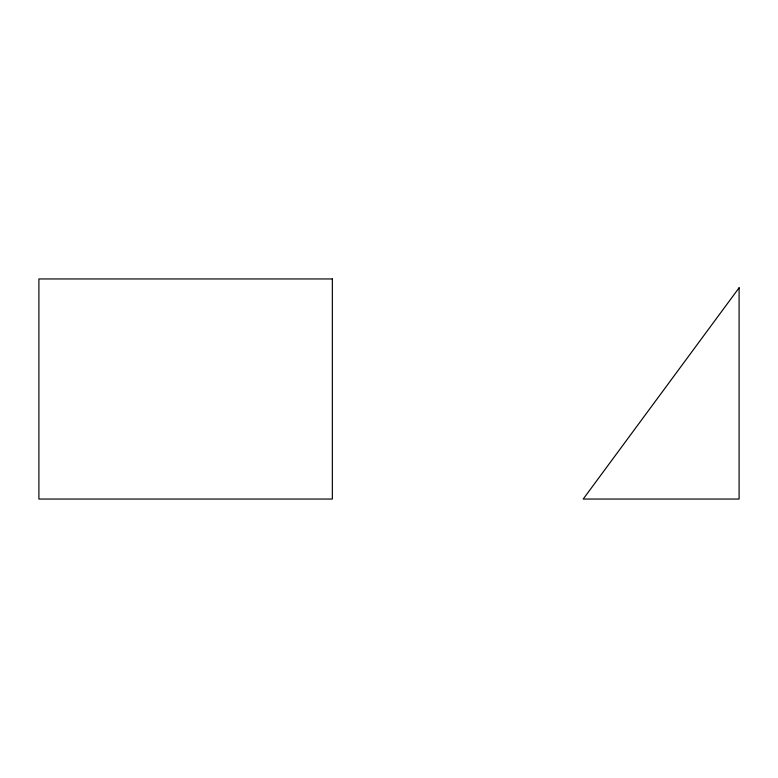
<?xml version="1.0" encoding="UTF-8"?>
<svg xmlns="http://www.w3.org/2000/svg" width="778" height="778" viewBox="0 0 778 778"><rect width="100%" height="100%" fill="white"/><g stroke="black" fill="none" stroke-linecap="round" stroke-linejoin="round"><path stroke-width="1.17" d="M739.1 287.792L583.199 499.048L739.1 499.048L739.1 287.792M332.352 278.952L38.9 278.952L38.9 499.048L332.352 499.048L332.352 278.952"/></g></svg>
